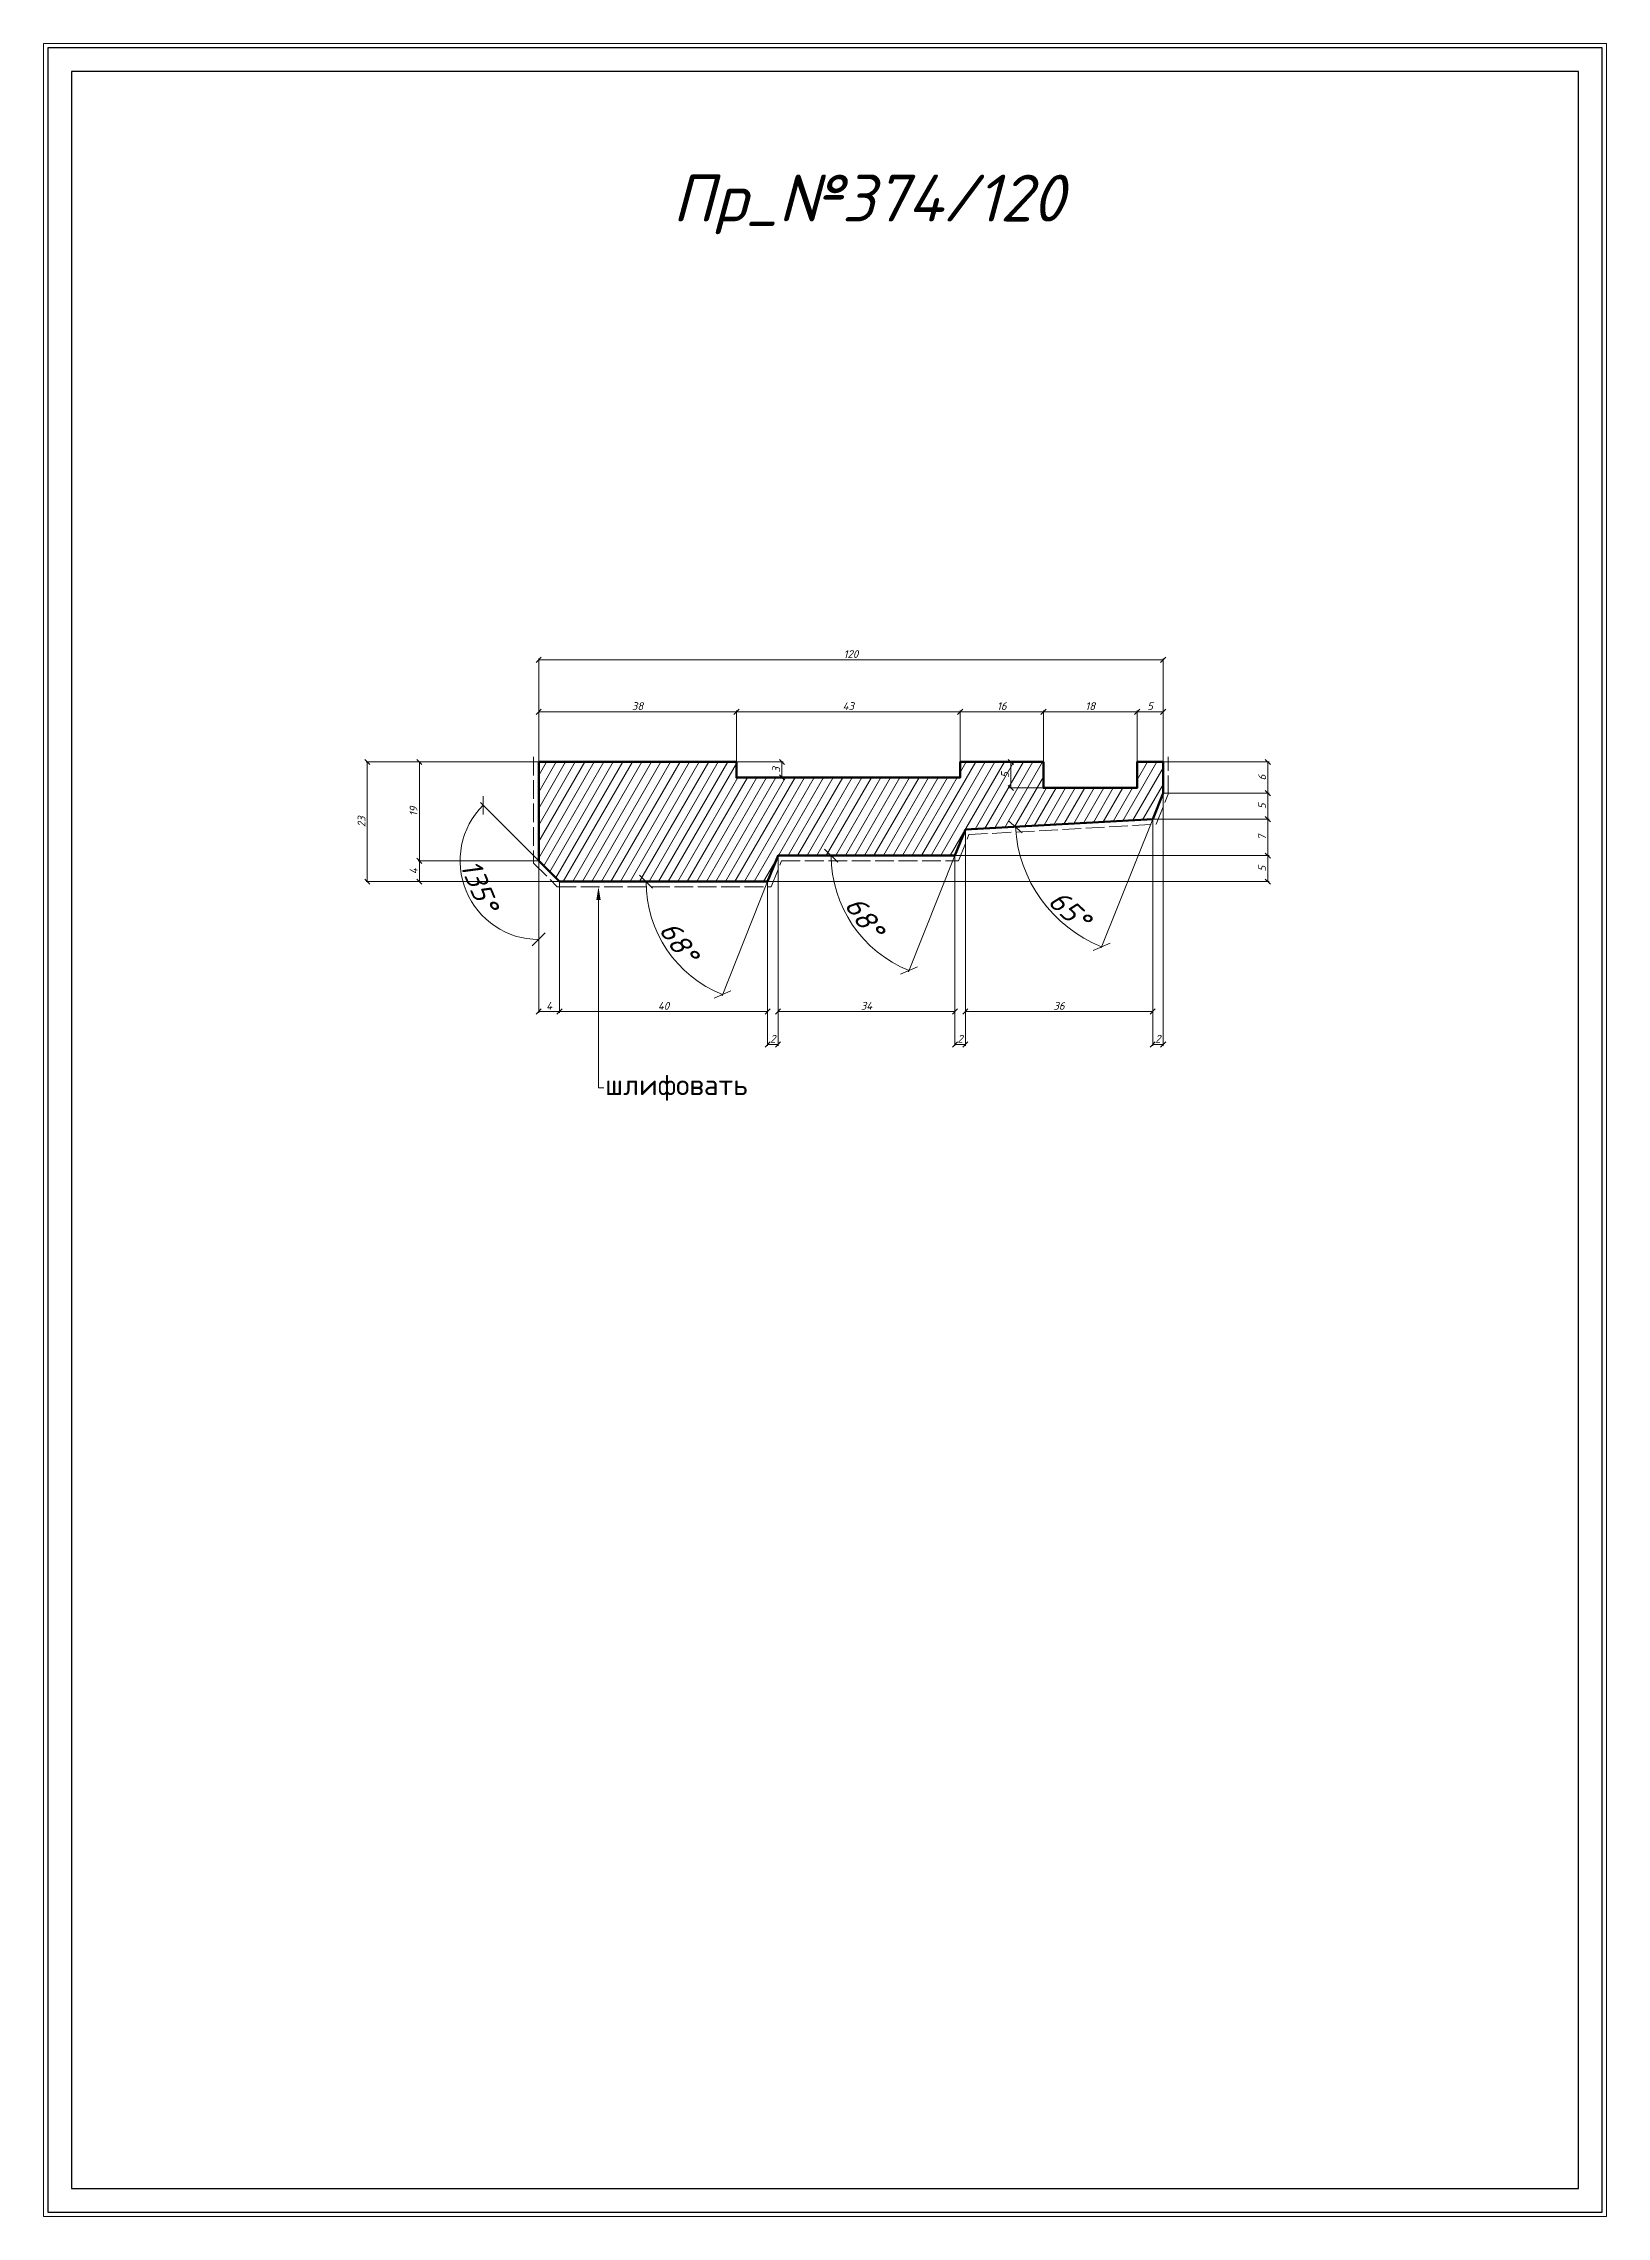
# Model space of a CAD drawing. Header units: millimetres. Extents: x 1588 to 1888, y -5103 to -4685.
import ezdxf
from ezdxf import colors
from ezdxf.entities.mleader import LeaderData, LeaderLine
from ezdxf.math import Vec2, Vec3

# ---------------------------------------------------------------- set-up
doc = ezdxf.new("R2010")
doc.units = ezdxf.units.MM
doc.linetypes.add('ACAD_ISO02W100', pattern=[15, 12, -3])
doc.layers.get('0').update_dxf_attribs({"lineweight": 13})
for name, color, linetype, lineweight in [('Пр_№374', 1, 'Continuous', 35), ('служебный слой ЛИНИИ ПУНКТИРНЫЕ', 7, 'ACAD_ISO02W100', 13), ('служебный слой НАДПИСИ', 7, 'Continuous', 13), ('служебный слой ПОЗИЦИИ', 7, 'Continuous', 13), ('служебный слой РАЗМЕРЫ', 7, 'Continuous', 9), ('служебный слой ШТАМП', 7, 'Continuous', 30), ('служебный слой ШТРИХОВКА', 7, 'Continuous', 5)]:
    doc.layers.add(name, color=color, linetype=linetype, lineweight=lineweight)
doc.styles.add('ЕСКД', font='isocpeur.ttf', dxfattribs={"oblique": 15})
doc.styles.add('ЕСКД штамп_текст', font='isocpeur.ttf')
doc.dimstyles.new('ЕСКД', dxfattribs={"dimtxt": 3.5, "dimasz": 2.5, "dimexe": 0.25, "dimexo": 0, "dimgap": 0.35, "dimtad": 1, "dimdec": 1, "dimzin": 9, "dimtxsty": 'ЕСКД', "dimblk": 'OBLIQUE', "dimcen": 0, "dimclrd": 256, "dimclre": 256, "dimclrt": 256, "dimadec": 1, "dimazin": 0, "dimtfac": 1, "dimtdec": 1, "dimtmove": 0, "dimatfit": 3, "dimldrblk": 'DOTSMALL', "dimfxl": 1, "dimlwd": -1, "dimlwe": -1, "dimarcsym": 0})

# ---------------------------------------------------------------- blocks, each defined once
blk = doc.blocks.new('_OBLIQUE')
at = {"color": 0, "linetype": 'ByBlock'}
blk.add_line((-0.5, -0.5), (0.5, 0.5), dxfattribs=at)
blk = doc.blocks.new('*D869')
at = {"layer": 'Defpoints', "color": 0, "transparency": 16777216}
for p in [(1802.98, -4829.23), (1800.98, -4834.23), (1800.98, -4834.23), (1764.98, -4836.23), (1777.02, -4845.33)]:
    blk.add_point(p, dxfattribs=at)
at = {"layer": 'служебный слой РАЗМЕРЫ', "transparency": 16777216}
blk.add_line((1800.98, -4834.23), (1791.08, -4858.98), dxfattribs=at)
blk.add_arc((1800.98, -4834.23), 26.41, 183.1798, 248.1986, dxfattribs=at)
at = {"layer": 'служебный слой РАЗМЕРЫ', "transparency": 16777216, "xscale": 2.5, "yscale": 2.5, "zscale": 2.5}
for p, rotation in [((1774.61, -4835.7), 93.17983242656415), ((1791.17, -4858.75), 338.1985905136541)]:
    blk.add_blockref('_OBLIQUE', p, dxfattribs=dict(at, rotation=rotation))
at = {"layer": 'служебный слой РАЗМЕРЫ', "transparency": 16777216, "insert": (1784.94, -4851.62), "char_height": 4, "attachment_point": 5, "rotation": 317.3266, "style": 'ЕСКД'}
blk.add_mtext('65°', dxfattribs=at)
blk = doc.blocks.new('_DotSmall')
at = {"color": 0, "linetype": 'ByBlock', "lineweight": -3, "const_width": 0.5}
blk.add_lwpolyline([(-0.0625, 0, 1), (0.0625, 0, 1)], format="xyb", close=True, dxfattribs=at)
blk = doc.blocks.new('*D868')
at = {"layer": 'Defpoints', "color": 0, "transparency": 16777216}
for p in [(1764.98, -4836.23), (1728.98, -4841.23), (1762.98, -4841.23), (1762.98, -4841.23), (1741.04, -4850.42)]:
    blk.add_point(p, dxfattribs=at)
at = {"layer": 'служебный слой РАЗМЕРЫ', "transparency": 16777216}
blk.add_line((1762.98, -4841.23), (1754.05, -4863.55), dxfattribs=at)
blk.add_arc((1762.98, -4841.23), 23.78, 180, 248.1986, dxfattribs=at)
at = {"layer": 'служебный слой РАЗМЕРЫ', "transparency": 16777216, "xscale": 2.5, "yscale": 2.5, "zscale": 2.5}
for p, rotation in [((1739.19, -4841.23), 89.9999999999999), ((1754.14, -4863.32), 338.1985905136448)]:
    blk.add_blockref('_OBLIQUE', p, dxfattribs=dict(at, rotation=rotation))
at = {"layer": 'служебный слой РАЗМЕРЫ', "transparency": 16777216, "insert": (1745.56, -4853.02), "char_height": 4, "attachment_point": 5, "rotation": 304.0993, "style": 'ЕСКД'}
blk.add_mtext('68°', dxfattribs=at)
blk = doc.blocks.new('*D867')
at = {"layer": 'Defpoints', "color": 0, "transparency": 16777216}
for p in [(1728.98, -4841.23), (1686.98, -4846.23), (1726.98, -4846.23), (1726.98, -4846.23), (1705.42, -4855.26)]:
    blk.add_point(p, dxfattribs=at)
at = {"layer": 'служебный слой РАЗМЕРЫ', "transparency": 16777216}
blk.add_line((1726.98, -4846.23), (1718.21, -4868.16), dxfattribs=at)
blk.add_arc((1726.98, -4846.23), 23.37, 180, 248.1986, dxfattribs=at)
at = {"layer": 'служебный слой РАЗМЕРЫ', "transparency": 16777216, "xscale": 2.5, "yscale": 2.5, "zscale": 2.5}
for p, rotation in [((1703.61, -4846.23), 90.00000000000045), ((1718.3, -4867.93), 338.1985905136526)]:
    blk.add_blockref('_OBLIQUE', p, dxfattribs=dict(at, rotation=rotation))
at = {"layer": 'служебный слой РАЗМЕРЫ', "transparency": 16777216, "insert": (1709.9, -4857.79), "char_height": 4, "attachment_point": 5, "rotation": 304.0993, "style": 'ЕСКД'}
blk.add_mtext('68°', dxfattribs=at)
blk = doc.blocks.new('*D865')
at = {"layer": 'Defpoints', "color": 0, "transparency": 16777216}
for p in [(1762.98, -4841.23), (1726.98, -4846.23), (1823.12, -4846.23)]:
    blk.add_point(p, dxfattribs=at)
at = {"layer": 'служебный слой РАЗМЕРЫ', "transparency": 16777216}
for p, q in [((1762.98, -4841.23), (1823.37, -4841.23)), ((1823.12, -4841.23), (1823.12, -4846.23)), ((1726.98, -4846.23), (1823.37, -4846.23))]:
    blk.add_line(p, q, dxfattribs=at)
for p, rotation in [((1823.12, -4841.23), 90), ((1823.12, -4846.23), 270)]:
    blk.add_blockref('_OBLIQUE', p, dxfattribs=dict(at, rotation=rotation))
at = {"layer": 'служебный слой РАЗМЕРЫ', "transparency": 16777216, "insert": (1822.02, -4843.73), "char_height": 1.5, "attachment_point": 5, "rotation": 90, "style": 'ЕСКД'}
blk.add_mtext('5', dxfattribs=at)
blk = doc.blocks.new('*D866')
at = {"layer": 'Defpoints', "color": 0, "transparency": 16777216}
for p in [(1779.98, -4823.23), (1773.71, -4828.23), (1779.98, -4828.23)]:
    blk.add_point(p, dxfattribs=at)
at = {"layer": 'служебный слой РАЗМЕРЫ', "transparency": 16777216}
for p, q in [((1779.98, -4823.23), (1773.46, -4823.23)), ((1773.71, -4823.23), (1773.71, -4828.23)), ((1779.98, -4828.23), (1773.46, -4828.23))]:
    blk.add_line(p, q, dxfattribs=at)
for p, rotation in [((1773.71, -4823.23), 90), ((1773.71, -4828.23), 270)]:
    blk.add_blockref('_OBLIQUE', p, dxfattribs=dict(at, rotation=rotation))
at = {"layer": 'служебный слой РАЗМЕРЫ', "transparency": 16777216, "insert": (1772.61, -4825.73), "char_height": 1.5, "attachment_point": 5, "rotation": 90, "style": 'ЕСКД'}
blk.add_mtext('5', dxfattribs=at)
blk = doc.blocks.new('*D863')
at = {"layer": 'Defpoints', "color": 0, "transparency": 16777216}
for p in [(1779.98, -4813.59), (1763.98, -4823.23), (1779.98, -4823.23)]:
    blk.add_point(p, dxfattribs=at)
at = {"layer": 'служебный слой РАЗМЕРЫ', "transparency": 16777216}
for p, q in [((1763.98, -4823.23), (1763.98, -4813.34)), ((1763.98, -4813.59), (1779.98, -4813.59)), ((1779.98, -4823.23), (1779.98, -4813.34))]:
    blk.add_line(p, q, dxfattribs=at)
at = {"layer": 'служебный слой РАЗМЕРЫ', "transparency": 16777216, "rotation": 180}
blk.add_blockref('_OBLIQUE', (1763.98, -4813.59), dxfattribs=at)
at = {"layer": 'служебный слой РАЗМЕРЫ', "transparency": 16777216}
blk.add_blockref('_OBLIQUE', (1779.98, -4813.59), dxfattribs=at)
at = {"layer": 'служебный слой РАЗМЕРЫ', "transparency": 16777216, "insert": (1771.98, -4812.49), "char_height": 1.5, "attachment_point": 5, "style": 'ЕСКД'}
blk.add_mtext('16', dxfattribs=at)
blk = doc.blocks.new('*D862')
at = {"layer": 'Defpoints', "color": 0, "transparency": 16777216}
for p in [(1682.98, -4827.23), (1667.87, -4842.23), (1682.98, -4842.23), (1682.98, -4842.23), (1686.98, -4846.23)]:
    blk.add_point(p, dxfattribs=at)
at = {"layer": 'служебный слой РАЗМЕРЫ', "transparency": 16777216}
for q in [(1671.77, -4831.02), (1682.98, -4858.09)]:
    blk.add_line((1682.98, -4842.23), q, dxfattribs=at)
blk.add_arc((1682.98, -4842.23), 15.11, 135, 270, dxfattribs=at)
at = {"layer": 'служебный слой РАЗМЕРЫ', "transparency": 16777216, "xscale": 2.5, "yscale": 2.5, "zscale": 2.5}
for p, rotation in [((1672.3, -4831.55), 44.99999999999888), ((1682.98, -4857.34), 359.9999999999996)]:
    blk.add_blockref('_OBLIQUE', p, dxfattribs=dict(at, rotation=rotation))
at = {"layer": 'служебный слой РАЗМЕРЫ', "transparency": 16777216, "insert": (1671.56, -4846.96), "char_height": 4, "attachment_point": 5, "rotation": 292.5, "style": 'ЕСКД'}
blk.add_mtext('135°', dxfattribs=at)
blk = doc.blocks.new('*D861')
at = {"layer": 'Defpoints', "color": 0, "transparency": 16777216}
for p in [(1682.98, -4803.59), (1682.98, -4823.23), (1802.98, -4823.23)]:
    blk.add_point(p, dxfattribs=at)
at = {"layer": 'служебный слой РАЗМЕРЫ', "transparency": 16777216}
for p, q in [((1682.98, -4823.23), (1682.98, -4803.34)), ((1802.98, -4803.59), (1682.98, -4803.59)), ((1802.98, -4823.23), (1802.98, -4803.34))]:
    blk.add_line(p, q, dxfattribs=at)
at = {"layer": 'служебный слой РАЗМЕРЫ', "transparency": 16777216, "rotation": 180}
blk.add_blockref('_OBLIQUE', (1682.98, -4803.59), dxfattribs=at)
at = {"layer": 'служебный слой РАЗМЕРЫ', "transparency": 16777216}
blk.add_blockref('_OBLIQUE', (1802.98, -4803.59), dxfattribs=at)
at = {"layer": 'служебный слой РАЗМЕРЫ', "transparency": 16777216, "insert": (1742.98, -4802.49), "char_height": 1.5, "attachment_point": 5, "style": 'ЕСКД'}
blk.add_mtext('120', dxfattribs=at)
blk = doc.blocks.new('*D860')
at = {"layer": 'Defpoints', "color": 0, "transparency": 16777216}
for p in [(1800.98, -4834.23), (1762.98, -4841.23), (1823.12, -4841.23)]:
    blk.add_point(p, dxfattribs=at)
at = {"layer": 'служебный слой РАЗМЕРЫ', "transparency": 16777216}
for p, q in [((1800.98, -4834.23), (1823.37, -4834.23)), ((1823.12, -4834.23), (1823.12, -4841.23)), ((1762.98, -4841.23), (1823.37, -4841.23))]:
    blk.add_line(p, q, dxfattribs=at)
for p, rotation in [((1823.12, -4834.23), 90), ((1823.12, -4841.23), 270)]:
    blk.add_blockref('_OBLIQUE', p, dxfattribs=dict(at, rotation=rotation))
at = {"layer": 'служебный слой РАЗМЕРЫ', "transparency": 16777216, "insert": (1822.02, -4837.73), "char_height": 1.5, "attachment_point": 5, "rotation": 90, "style": 'ЕСКД'}
blk.add_mtext('7', dxfattribs=at)
blk = doc.blocks.new('*D859')
at = {"layer": 'Defpoints', "color": 0, "transparency": 16777216}
for p in [(1682.98, -4823.23), (1650.04, -4846.23), (1686.98, -4846.23)]:
    blk.add_point(p, dxfattribs=at)
at = {"layer": 'служебный слой РАЗМЕРЫ', "transparency": 16777216}
for p, q in [((1682.98, -4823.23), (1649.79, -4823.23)), ((1650.04, -4823.23), (1650.04, -4846.23)), ((1686.98, -4846.23), (1649.79, -4846.23))]:
    blk.add_line(p, q, dxfattribs=at)
for p, rotation in [((1650.04, -4823.23), 90), ((1650.04, -4846.23), 270)]:
    blk.add_blockref('_OBLIQUE', p, dxfattribs=dict(at, rotation=rotation))
at = {"layer": 'служебный слой РАЗМЕРЫ', "transparency": 16777216, "insert": (1648.94, -4834.73), "char_height": 1.5, "attachment_point": 5, "rotation": 90, "style": 'ЕСКД'}
blk.add_mtext('23', dxfattribs=at)
blk = doc.blocks.new('*D858')
at = {"layer": 'Defpoints', "color": 0, "transparency": 16777216}
for p in [(1682.98, -4842.23), (1660.04, -4846.23), (1686.98, -4846.23)]:
    blk.add_point(p, dxfattribs=at)
at = {"layer": 'служебный слой РАЗМЕРЫ', "transparency": 16777216}
for p, q in [((1682.98, -4842.23), (1659.79, -4842.23)), ((1660.04, -4842.23), (1660.04, -4846.23)), ((1686.98, -4846.23), (1659.79, -4846.23))]:
    blk.add_line(p, q, dxfattribs=at)
for p, rotation in [((1660.04, -4842.23), 90), ((1660.04, -4846.23), 270)]:
    blk.add_blockref('_OBLIQUE', p, dxfattribs=dict(at, rotation=rotation))
at = {"layer": 'служебный слой РАЗМЕРЫ', "transparency": 16777216, "insert": (1658.94, -4844.23), "char_height": 1.5, "attachment_point": 5, "rotation": 90, "style": 'ЕСКД'}
blk.add_mtext('4', dxfattribs=at)
blk = doc.blocks.new('*D857')
at = {"layer": 'Defpoints', "color": 0, "transparency": 16777216}
for p in [(1682.98, -4823.23), (1660.04, -4842.23), (1682.98, -4842.23)]:
    blk.add_point(p, dxfattribs=at)
at = {"layer": 'служебный слой РАЗМЕРЫ', "transparency": 16777216}
for p, q in [((1682.98, -4823.23), (1659.79, -4823.23)), ((1660.04, -4823.23), (1660.04, -4842.23)), ((1682.98, -4842.23), (1659.79, -4842.23))]:
    blk.add_line(p, q, dxfattribs=at)
for p, rotation in [((1660.04, -4823.23), 90), ((1660.04, -4842.23), 270)]:
    blk.add_blockref('_OBLIQUE', p, dxfattribs=dict(at, rotation=rotation))
at = {"layer": 'служебный слой РАЗМЕРЫ', "transparency": 16777216, "insert": (1658.94, -4832.73), "char_height": 1.5, "attachment_point": 5, "rotation": 90, "style": 'ЕСКД'}
blk.add_mtext('19', dxfattribs=at)
blk = doc.blocks.new('*D856')
at = {"layer": 'Defpoints', "color": 0, "transparency": 16777216}
for p in [(1682.98, -4842.23), (1686.98, -4846.23), (1682.98, -4871.2)]:
    blk.add_point(p, dxfattribs=at)
at = {"layer": 'служебный слой РАЗМЕРЫ', "transparency": 16777216}
for p, q in [((1682.98, -4842.23), (1682.98, -4871.45)), ((1686.98, -4846.23), (1686.98, -4871.45)), ((1686.98, -4871.2), (1682.98, -4871.2))]:
    blk.add_line(p, q, dxfattribs=at)
at = {"layer": 'служебный слой РАЗМЕРЫ', "transparency": 16777216, "rotation": 180}
blk.add_blockref('_OBLIQUE', (1682.98, -4871.2), dxfattribs=at)
at = {"layer": 'служебный слой РАЗМЕРЫ', "transparency": 16777216}
blk.add_blockref('_OBLIQUE', (1686.98, -4871.2), dxfattribs=at)
at = {"layer": 'служебный слой РАЗМЕРЫ', "transparency": 16777216, "insert": (1684.98, -4870.1), "char_height": 1.5, "attachment_point": 5, "style": 'ЕСКД'}
blk.add_mtext('4', dxfattribs=at)
blk = doc.blocks.new('*D855')
at = {"layer": 'Defpoints', "color": 0, "transparency": 16777216}
for p in [(1728.98, -4841.23), (1726.98, -4846.23), (1728.98, -4877.52)]:
    blk.add_point(p, dxfattribs=at)
at = {"layer": 'служебный слой РАЗМЕРЫ', "transparency": 16777216}
for p, q in [((1728.98, -4841.23), (1728.98, -4877.77)), ((1726.98, -4846.23), (1726.98, -4877.77)), ((1726.98, -4877.52), (1728.98, -4877.52))]:
    blk.add_line(p, q, dxfattribs=at)
at = {"layer": 'служебный слой РАЗМЕРЫ', "transparency": 16777216, "rotation": 180}
blk.add_blockref('_OBLIQUE', (1726.98, -4877.52), dxfattribs=at)
at = {"layer": 'служебный слой РАЗМЕРЫ', "transparency": 16777216}
blk.add_blockref('_OBLIQUE', (1728.98, -4877.52), dxfattribs=at)
at = {"layer": 'служебный слой РАЗМЕРЫ', "transparency": 16777216, "insert": (1727.98, -4876.42), "char_height": 1.5, "attachment_point": 5, "style": 'ЕСКД'}
blk.add_mtext('2', dxfattribs=at)
blk = doc.blocks.new('*D854')
at = {"layer": 'Defpoints', "color": 0, "transparency": 16777216}
for p in [(1764.98, -4836.23), (1762.98, -4841.23), (1764.98, -4877.52)]:
    blk.add_point(p, dxfattribs=at)
at = {"layer": 'служебный слой РАЗМЕРЫ', "transparency": 16777216}
for p, q in [((1764.98, -4836.23), (1764.98, -4877.77)), ((1762.98, -4841.23), (1762.98, -4877.77)), ((1762.98, -4877.52), (1764.98, -4877.52))]:
    blk.add_line(p, q, dxfattribs=at)
at = {"layer": 'служебный слой РАЗМЕРЫ', "transparency": 16777216, "rotation": 180}
blk.add_blockref('_OBLIQUE', (1762.98, -4877.52), dxfattribs=at)
at = {"layer": 'служебный слой РАЗМЕРЫ', "transparency": 16777216}
blk.add_blockref('_OBLIQUE', (1764.98, -4877.52), dxfattribs=at)
at = {"layer": 'служебный слой РАЗМЕРЫ', "transparency": 16777216, "insert": (1763.98, -4876.42), "char_height": 1.5, "attachment_point": 5, "style": 'ЕСКД'}
blk.add_mtext('2', dxfattribs=at)
blk = doc.blocks.new('*D853')
at = {"layer": 'Defpoints', "color": 0, "transparency": 16777216}
for p in [(1802.98, -4829.23), (1800.98, -4834.23), (1800.98, -4877.52)]:
    blk.add_point(p, dxfattribs=at)
at = {"layer": 'служебный слой РАЗМЕРЫ', "transparency": 16777216}
for p, q in [((1802.98, -4829.23), (1802.98, -4877.77)), ((1800.98, -4834.23), (1800.98, -4877.77)), ((1802.98, -4877.52), (1800.98, -4877.52))]:
    blk.add_line(p, q, dxfattribs=at)
at = {"layer": 'служебный слой РАЗМЕРЫ', "transparency": 16777216, "rotation": 180}
blk.add_blockref('_OBLIQUE', (1800.98, -4877.52), dxfattribs=at)
at = {"layer": 'служебный слой РАЗМЕРЫ', "transparency": 16777216}
blk.add_blockref('_OBLIQUE', (1802.98, -4877.52), dxfattribs=at)
at = {"layer": 'служебный слой РАЗМЕРЫ', "transparency": 16777216, "insert": (1801.98, -4876.42), "char_height": 1.5, "attachment_point": 5, "style": 'ЕСКД'}
blk.add_mtext('2', dxfattribs=at)
blk = doc.blocks.new('*D852')
at = {"layer": 'Defpoints', "color": 0, "transparency": 16777216}
for p in [(1802.98, -4829.23), (1800.98, -4834.23), (1823.12, -4834.23)]:
    blk.add_point(p, dxfattribs=at)
at = {"layer": 'служебный слой РАЗМЕРЫ', "transparency": 16777216}
for p, q in [((1802.98, -4829.23), (1823.37, -4829.23)), ((1823.12, -4829.23), (1823.12, -4834.23)), ((1800.98, -4834.23), (1823.37, -4834.23))]:
    blk.add_line(p, q, dxfattribs=at)
for p, rotation in [((1823.12, -4829.23), 90), ((1823.12, -4834.23), 270)]:
    blk.add_blockref('_OBLIQUE', p, dxfattribs=dict(at, rotation=rotation))
at = {"layer": 'служебный слой РАЗМЕРЫ', "transparency": 16777216, "insert": (1822.02, -4831.73), "char_height": 1.5, "attachment_point": 5, "rotation": 90, "style": 'ЕСКД'}
blk.add_mtext('5', dxfattribs=at)
blk = doc.blocks.new('*D851')
at = {"layer": 'Defpoints', "color": 0, "transparency": 16777216}
for p in [(1802.98, -4823.23), (1802.98, -4829.23), (1823.12, -4829.23)]:
    blk.add_point(p, dxfattribs=at)
at = {"layer": 'служебный слой РАЗМЕРЫ', "transparency": 16777216}
for p, q in [((1802.98, -4823.23), (1823.37, -4823.23)), ((1823.12, -4823.23), (1823.12, -4829.23)), ((1802.98, -4829.23), (1823.37, -4829.23))]:
    blk.add_line(p, q, dxfattribs=at)
for p, rotation in [((1823.12, -4823.23), 90), ((1823.12, -4829.23), 270)]:
    blk.add_blockref('_OBLIQUE', p, dxfattribs=dict(at, rotation=rotation))
at = {"layer": 'служебный слой РАЗМЕРЫ', "transparency": 16777216, "insert": (1822.02, -4826.23), "char_height": 1.5, "attachment_point": 5, "rotation": 90, "style": 'ЕСКД'}
blk.add_mtext('6', dxfattribs=at)
blk = doc.blocks.new('*D850')
at = {"layer": 'Defpoints', "color": 0, "transparency": 16777216}
for p in [(1686.98, -4846.23), (1726.98, -4846.23), (1686.98, -4871.2)]:
    blk.add_point(p, dxfattribs=at)
at = {"layer": 'служебный слой РАЗМЕРЫ', "transparency": 16777216}
for p, q in [((1686.98, -4846.23), (1686.98, -4871.45)), ((1726.98, -4846.23), (1726.98, -4871.45)), ((1726.98, -4871.2), (1686.98, -4871.2))]:
    blk.add_line(p, q, dxfattribs=at)
at = {"layer": 'служебный слой РАЗМЕРЫ', "transparency": 16777216, "rotation": 180}
blk.add_blockref('_OBLIQUE', (1686.98, -4871.2), dxfattribs=at)
at = {"layer": 'служебный слой РАЗМЕРЫ', "transparency": 16777216}
blk.add_blockref('_OBLIQUE', (1726.98, -4871.2), dxfattribs=at)
at = {"layer": 'служебный слой РАЗМЕРЫ', "transparency": 16777216, "insert": (1706.98, -4870.1), "char_height": 1.5, "attachment_point": 5, "style": 'ЕСКД'}
blk.add_mtext('40', dxfattribs=at)
blk = doc.blocks.new('*D849')
at = {"layer": 'Defpoints', "color": 0, "transparency": 16777216}
for p in [(1728.98, -4841.23), (1762.98, -4841.23), (1762.98, -4871.2)]:
    blk.add_point(p, dxfattribs=at)
at = {"layer": 'служебный слой РАЗМЕРЫ', "transparency": 16777216}
for p, q in [((1728.98, -4841.23), (1728.98, -4871.45)), ((1762.98, -4841.23), (1762.98, -4871.45)), ((1728.98, -4871.2), (1762.98, -4871.2))]:
    blk.add_line(p, q, dxfattribs=at)
at = {"layer": 'служебный слой РАЗМЕРЫ', "transparency": 16777216, "rotation": 180}
blk.add_blockref('_OBLIQUE', (1728.98, -4871.2), dxfattribs=at)
at = {"layer": 'служебный слой РАЗМЕРЫ', "transparency": 16777216}
blk.add_blockref('_OBLIQUE', (1762.98, -4871.2), dxfattribs=at)
at = {"layer": 'служебный слой РАЗМЕРЫ', "transparency": 16777216, "insert": (1745.98, -4870.1), "char_height": 1.5, "attachment_point": 5, "style": 'ЕСКД'}
blk.add_mtext('34', dxfattribs=at)
blk = doc.blocks.new('*D848')
at = {"layer": 'Defpoints', "color": 0, "transparency": 16777216}
for p in [(1800.98, -4834.23), (1764.98, -4836.23), (1764.98, -4871.2)]:
    blk.add_point(p, dxfattribs=at)
at = {"layer": 'служебный слой РАЗМЕРЫ', "transparency": 16777216}
for p, q in [((1800.98, -4834.23), (1800.98, -4871.45)), ((1764.98, -4836.23), (1764.98, -4871.45)), ((1800.98, -4871.2), (1764.98, -4871.2))]:
    blk.add_line(p, q, dxfattribs=at)
at = {"layer": 'служебный слой РАЗМЕРЫ', "transparency": 16777216, "rotation": 180}
blk.add_blockref('_OBLIQUE', (1764.98, -4871.2), dxfattribs=at)
at = {"layer": 'служебный слой РАЗМЕРЫ', "transparency": 16777216}
blk.add_blockref('_OBLIQUE', (1800.98, -4871.2), dxfattribs=at)
at = {"layer": 'служебный слой РАЗМЕРЫ', "transparency": 16777216, "insert": (1782.98, -4870.1), "char_height": 1.5, "attachment_point": 5, "style": 'ЕСКД'}
blk.add_mtext('36', dxfattribs=at)
blk = doc.blocks.new('*D847')
at = {"layer": 'Defpoints', "color": 0, "transparency": 16777216}
for p in [(1682.98, -4813.59), (1682.98, -4823.23), (1720.98, -4823.23)]:
    blk.add_point(p, dxfattribs=at)
at = {"layer": 'служебный слой РАЗМЕРЫ', "transparency": 16777216}
for p, q in [((1682.98, -4823.23), (1682.98, -4813.34)), ((1720.98, -4813.59), (1682.98, -4813.59)), ((1720.98, -4823.23), (1720.98, -4813.34))]:
    blk.add_line(p, q, dxfattribs=at)
at = {"layer": 'служебный слой РАЗМЕРЫ', "transparency": 16777216, "rotation": 180}
blk.add_blockref('_OBLIQUE', (1682.98, -4813.59), dxfattribs=at)
at = {"layer": 'служебный слой РАЗМЕРЫ', "transparency": 16777216}
blk.add_blockref('_OBLIQUE', (1720.98, -4813.59), dxfattribs=at)
at = {"layer": 'служебный слой РАЗМЕРЫ', "transparency": 16777216, "insert": (1701.98, -4812.49), "char_height": 1.5, "attachment_point": 5, "style": 'ЕСКД'}
blk.add_mtext('38', dxfattribs=at)
blk = doc.blocks.new('*D846')
at = {"layer": 'Defpoints', "color": 0, "transparency": 16777216}
for p in [(1720.98, -4813.59), (1720.98, -4823.23), (1763.98, -4823.23)]:
    blk.add_point(p, dxfattribs=at)
at = {"layer": 'служебный слой РАЗМЕРЫ', "transparency": 16777216}
for p, q in [((1720.98, -4823.23), (1720.98, -4813.34)), ((1763.98, -4813.59), (1720.98, -4813.59)), ((1763.98, -4823.23), (1763.98, -4813.34))]:
    blk.add_line(p, q, dxfattribs=at)
at = {"layer": 'служебный слой РАЗМЕРЫ', "transparency": 16777216, "rotation": 180}
blk.add_blockref('_OBLIQUE', (1720.98, -4813.59), dxfattribs=at)
at = {"layer": 'служебный слой РАЗМЕРЫ', "transparency": 16777216}
blk.add_blockref('_OBLIQUE', (1763.98, -4813.59), dxfattribs=at)
at = {"layer": 'служебный слой РАЗМЕРЫ', "transparency": 16777216, "insert": (1742.48, -4812.49), "char_height": 1.5, "attachment_point": 5, "style": 'ЕСКД'}
blk.add_mtext('43', dxfattribs=at)
blk = doc.blocks.new('*D845')
at = {"layer": 'Defpoints', "color": 0, "transparency": 16777216}
for p in [(1779.98, -4813.59), (1779.98, -4823.23), (1797.98, -4823.23)]:
    blk.add_point(p, dxfattribs=at)
at = {"layer": 'служебный слой РАЗМЕРЫ', "transparency": 16777216}
for p, q in [((1779.98, -4823.23), (1779.98, -4813.34)), ((1797.98, -4813.59), (1779.98, -4813.59)), ((1797.98, -4823.23), (1797.98, -4813.34))]:
    blk.add_line(p, q, dxfattribs=at)
at = {"layer": 'служебный слой РАЗМЕРЫ', "transparency": 16777216, "rotation": 180}
blk.add_blockref('_OBLIQUE', (1779.98, -4813.59), dxfattribs=at)
at = {"layer": 'служебный слой РАЗМЕРЫ', "transparency": 16777216}
blk.add_blockref('_OBLIQUE', (1797.98, -4813.59), dxfattribs=at)
at = {"layer": 'служебный слой РАЗМЕРЫ', "transparency": 16777216, "insert": (1788.98, -4812.49), "char_height": 1.5, "attachment_point": 5, "style": 'ЕСКД'}
blk.add_mtext('18', dxfattribs=at)
blk = doc.blocks.new('*D844')
at = {"layer": 'Defpoints', "color": 0, "transparency": 16777216}
for p in [(1797.98, -4813.59), (1797.98, -4823.23), (1802.98, -4823.23)]:
    blk.add_point(p, dxfattribs=at)
at = {"layer": 'служебный слой РАЗМЕРЫ', "transparency": 16777216}
for p, q in [((1797.98, -4823.23), (1797.98, -4813.34)), ((1802.98, -4813.59), (1797.98, -4813.59)), ((1802.98, -4823.23), (1802.98, -4813.34))]:
    blk.add_line(p, q, dxfattribs=at)
at = {"layer": 'служебный слой РАЗМЕРЫ', "transparency": 16777216, "rotation": 180}
blk.add_blockref('_OBLIQUE', (1797.98, -4813.59), dxfattribs=at)
at = {"layer": 'служебный слой РАЗМЕРЫ', "transparency": 16777216}
blk.add_blockref('_OBLIQUE', (1802.98, -4813.59), dxfattribs=at)
at = {"layer": 'служебный слой РАЗМЕРЫ', "transparency": 16777216, "insert": (1800.48, -4812.49), "char_height": 1.5, "attachment_point": 5, "style": 'ЕСКД'}
blk.add_mtext('5', dxfattribs=at)

msp = doc.modelspace()

# ---------------------------------------------------------------- hatches: boundary and pattern name
at = {"layer": 'служебный слой ШТРИХОВКА'}
h = msp.add_hatch(dxfattribs=at)
h.set_pattern_fill('ANSI31', color=256, scale=0.5, angle=15, style=0)
h.set_pattern_definition([(60, (-315.1115, -596.7812), (-1.37481533, 0.79375), [])])
h.paths.add_polyline_path([(1682.98, -4823.23), (1682.98, -4842.23), (1686.98, -4846.23), (1726.98, -4846.23), (1728.98, -4841.23), (1762.98, -4841.23), (1764.98, -4836.23), (1800.98, -4834.23), (1802.98, -4829.23), (1802.98, -4823.23), (1797.98, -4823.23), (1797.98, -4828.23), (1779.98, -4828.23), (1779.98, -4823.23), (1763.98, -4823.23), (1763.98, -4826.23), (1720.98, -4826.23), (1720.98, -4823.23)])
h.paths.add_polyline_path([(1774.32, -4827.09), (1774.32, -4825.29), (1770.75, -4824.33), (1770.75, -4826.13)], flags=24)

# ---------------------------------------------------------------- linework, layer by layer
at = {"layer": 'Пр_№374', "lineweight": 50, "ltscale": 10}
msp.add_lwpolyline([(1763.98, -4823.23), (1763.98, -4826.23), (1720.98, -4826.23), (1720.98, -4823.23), (1682.98, -4823.23), (1682.98, -4842.23), (1686.98, -4846.23), (1726.98, -4846.23), (1728.98, -4841.23), (1762.98, -4841.23), (1764.98, -4836.23), (1800.98, -4834.23), (1802.98, -4829.23), (1802.98, -4823.23), (1797.98, -4823.23), (1797.98, -4828.23), (1779.98, -4828.23), (1779.98, -4823.23), (1763.98, -4823.23)], dxfattribs=at)
at = {"layer": 'служебный слой ЛИНИИ ПУНКТИРНЫЕ', "ltscale": 0.3}
msp.add_lwpolyline([(1681.98, -4822.23), (1681.98, -4842.65), (1686.56, -4847.23), (1727.65, -4847.23), (1729.65, -4842.23), (1763.65, -4842.23), (1765.67, -4837.2), (1801.67, -4835.2), (1803.98, -4829.43), (1803.98, -4822.23)], dxfattribs=at)
at = {"layer": 'служебный слой ШТАМП', "color": 6, "lineweight": 5, "ltscale": 100}
msp.add_lwpolyline([(1888.21, -4685.14), (1587.8, -4685.14), (1587.8, -5102.78), (1888.21, -5102.78)], close=True, dxfattribs=at)
at = {"layer": 'служебный слой ШТАМП', "color": 0, "ltscale": 100}
for points in [[(1887.35, -4686), (1588.66, -4686), (1588.66, -5101.91), (1887.35, -5101.91)], [(1882.82, -4690.54), (1593.19, -4690.54), (1593.19, -5097.38), (1882.82, -5097.38)]]:
    msp.add_lwpolyline(points, close=True, dxfattribs=at)

# ---------------------------------------------------------------- texts
at = {"layer": 'служебный слой НАДПИСИ', "style": 'ЕСКД', "oblique": 15}
msp.add_text('Пр_№374/120', height=9, dxfattribs=at).set_placement((1708.68, -4719.36))

# ---------------------------------------------------------------- dimensions: what is measured, and where the dimension line sits
at = {"layer": 'служебный слой РАЗМЕРЫ'}
for base, p1, p2, angle, picture, middle in [((1682.98, -4803.59), (1802.98, -4823.23), (1682.98, -4823.23), 180, '*D861', (1742.98, -4802.49)), ((1682.98, -4813.59), (1720.98, -4823.23), (1682.98, -4823.23), 180, '*D847', (1701.98, -4812.49)), ((1720.98, -4813.59), (1763.98, -4823.23), (1720.98, -4823.23), 180, '*D846', (1742.48, -4812.49)), ((1779.98, -4813.59), (1763.98, -4823.23), (1779.98, -4823.23), 180, '*D863', (1771.98, -4812.49)), ((1779.98, -4813.59), (1797.98, -4823.23), (1779.98, -4823.23), 180, '*D845', (1788.98, -4812.49)), ((1797.98, -4813.59), (1802.98, -4823.23), (1797.98, -4823.23), 180, '*D844', (1800.48, -4812.49)), ((1650.04, -4846.23), (1682.98, -4823.23), (1686.98, -4846.23), 270, '*D859', (1648.94, -4834.73)), ((1660.04, -4842.23), (1682.98, -4823.23), (1682.98, -4842.23), 270, '*D857', (1658.94, -4832.73)), ((1773.71, -4828.23), (1779.98, -4823.23), (1779.98, -4828.23), 90, '*D866', (1772.61, -4825.73)), ((1823.12, -4829.23), (1802.98, -4823.23), (1802.98, -4829.23), 270, '*D851', (1822.02, -4826.23)), ((1800.98, -4877.52), (1802.98, -4829.23), (1800.98, -4834.23), 180, '*D853', (1801.98, -4876.42)), ((1823.12, -4834.23), (1802.98, -4829.23), (1800.98, -4834.23), 270, '*D852', (1822.02, -4831.73)), ((1823.12, -4841.23), (1800.98, -4834.23), (1762.98, -4841.23), 270, '*D860', (1822.02, -4837.73)), ((1764.98, -4871.2), (1800.98, -4834.23), (1764.98, -4836.23), 180, '*D848', (1782.98, -4870.1)), ((1764.98, -4877.52), (1762.98, -4841.23), (1764.98, -4836.23), 180, '*D854', (1763.98, -4876.42)), ((1660.04, -4846.23), (1682.98, -4842.23), (1686.98, -4846.23), 270, '*D858', (1658.94, -4844.23)), ((1682.98, -4871.2), (1686.98, -4846.23), (1682.98, -4842.23), 180, '*D856', (1684.98, -4870.1)), ((1728.98, -4877.52), (1726.98, -4846.23), (1728.98, -4841.23), 180, '*D855', (1727.98, -4876.42)), ((1823.12, -4846.23), (1762.98, -4841.23), (1726.98, -4846.23), 270, '*D865', (1822.02, -4843.73)), ((1762.98, -4871.2), (1728.98, -4841.23), (1762.98, -4841.23), 180, '*D849', (1745.98, -4870.1)), ((1686.98, -4871.2), (1726.98, -4846.23), (1686.98, -4846.23), 180, '*D850', (1706.98, -4870.1))]:
    dim = msp.add_linear_dim(base=base, p1=p1, p2=p2, angle=angle, dimstyle='ЕСКД', override={"dimtxt": 1.5, "dimasz": 1}, dxfattribs=at)
    dim.commit()
    dim.dimension.update_dxf_attribs({"geometry": picture, "text_midpoint": middle})
msp.add_linear_dim(base=(1729.73, -4823.23), p1=(1720.98, -4826.23), p2=(1720.98, -4823.23), angle=90, dimstyle='ЕСКД', override={"dimtxt": 1.5, "dimasz": 1}, dxfattribs=at).render()
for base, line1, line2, override, picture, middle in [((1667.87, -4842.23), ((1682.98, -4842.23), (1686.98, -4846.23)), ((1682.98, -4827.23), (1682.98, -4842.23)), {"dimtxt": 4, "dimasz": 2.5, "dimexe": 0.75, "dimgap": 0.75, "dimadec": 0}, '*D862', (1671.56, -4846.96)), ((1741.04, -4850.42), ((1728.98, -4841.23), (1762.98, -4841.23)), ((1762.98, -4841.23), (1764.98, -4836.23)), {"dimtxt": 4, "dimasz": 2.5, "dimgap": 0.75, "dimadec": 0}, '*D868', (1745.56, -4853.02)), ((1705.42, -4855.26), ((1686.98, -4846.23), (1726.98, -4846.23)), ((1726.98, -4846.23), (1728.98, -4841.23)), {"dimtxt": 4, "dimasz": 2.5, "dimgap": 0.75, "dimadec": 0}, '*D867', (1709.9, -4857.79))]:
    dim = msp.add_angular_dim_2l(base=base, line1=line1, line2=line2, dimstyle='ЕСКД', override=override, dxfattribs=at)
    dim.commit()
    dim.dimension.update_dxf_attribs({"geometry": picture, "text_midpoint": middle})
dim = msp.add_angular_dim_2l(base=(1777.02, -4845.33), line1=((1800.98, -4834.23), (1802.98, -4829.23)), line2=((1764.98, -4836.23), (1800.98, -4834.23)), dimstyle='ЕСКД', override={"dimtxt": 4, "dimasz": 2.5, "dimgap": 0.75, "dimadec": 0}, dxfattribs=at)
dim.commit()
dim.dimension.update_dxf_attribs({"geometry": '*D869', "text_midpoint": (1783.08, -4853.65), "dimtype": 130})

# ---------------------------------------------------------------- leaders
at = {"layer": 'служебный слой ПОЗИЦИИ'}
ml = msp.add_multileader_mtext('Standard', dxfattribs=at)
ml.set_content('\\A1;шлифовать', color=256, style='ЕСКД штамп_текст')
ml.set_leader_properties(color=256, linetype='ByLayer', lineweight=-1)
ml.build(insert=Vec2(0, 0))
ml.multileader.update_dxf_attribs({"dogleg_length": 1, "arrow_head_size": 2.5})
ctx = ml.context
ctx.base_point, ctx.arrow_head_size, ctx.landing_gap_size, ctx.plane_origin = Vec3(1695.47, -4885.86), 2.5, 0.5, Vec3(1748.39, -4858)
ctx.text_align_type = 2
notes = []
notes.append((ctx, [(1, (1, 1, 0), (1694.47, -4885.86), (1, 0), 1, [(0, [(1694.47, -4847.23)], 0, [])])]))
ctx.mtext.insert, ctx.mtext.alignment, ctx.mtext.flow_direction = Vec3(1723.17, -4883.26), 3, 5
for ctx, leaders in notes:
    for number, flags, end, landing, length, lines in leaders:
        leader = LeaderData()
        leader.index, (leader.has_last_leader_line, leader.has_dogleg_vector, leader.attachment_direction) = number, flags
        leader.last_leader_point, leader.dogleg_vector, leader.dogleg_length = Vec3(end), Vec3(landing), length
        for number, points, colour, breaks in lines:
            line = LeaderLine()
            line.index, line.vertices, line.color, line.breaks = number, Vec3.list(points), colors.encode_raw_color(colour), breaks
            leader.lines.append(line)
        ctx.leaders.append(leader)

doc.saveas('drawing.dxf')
